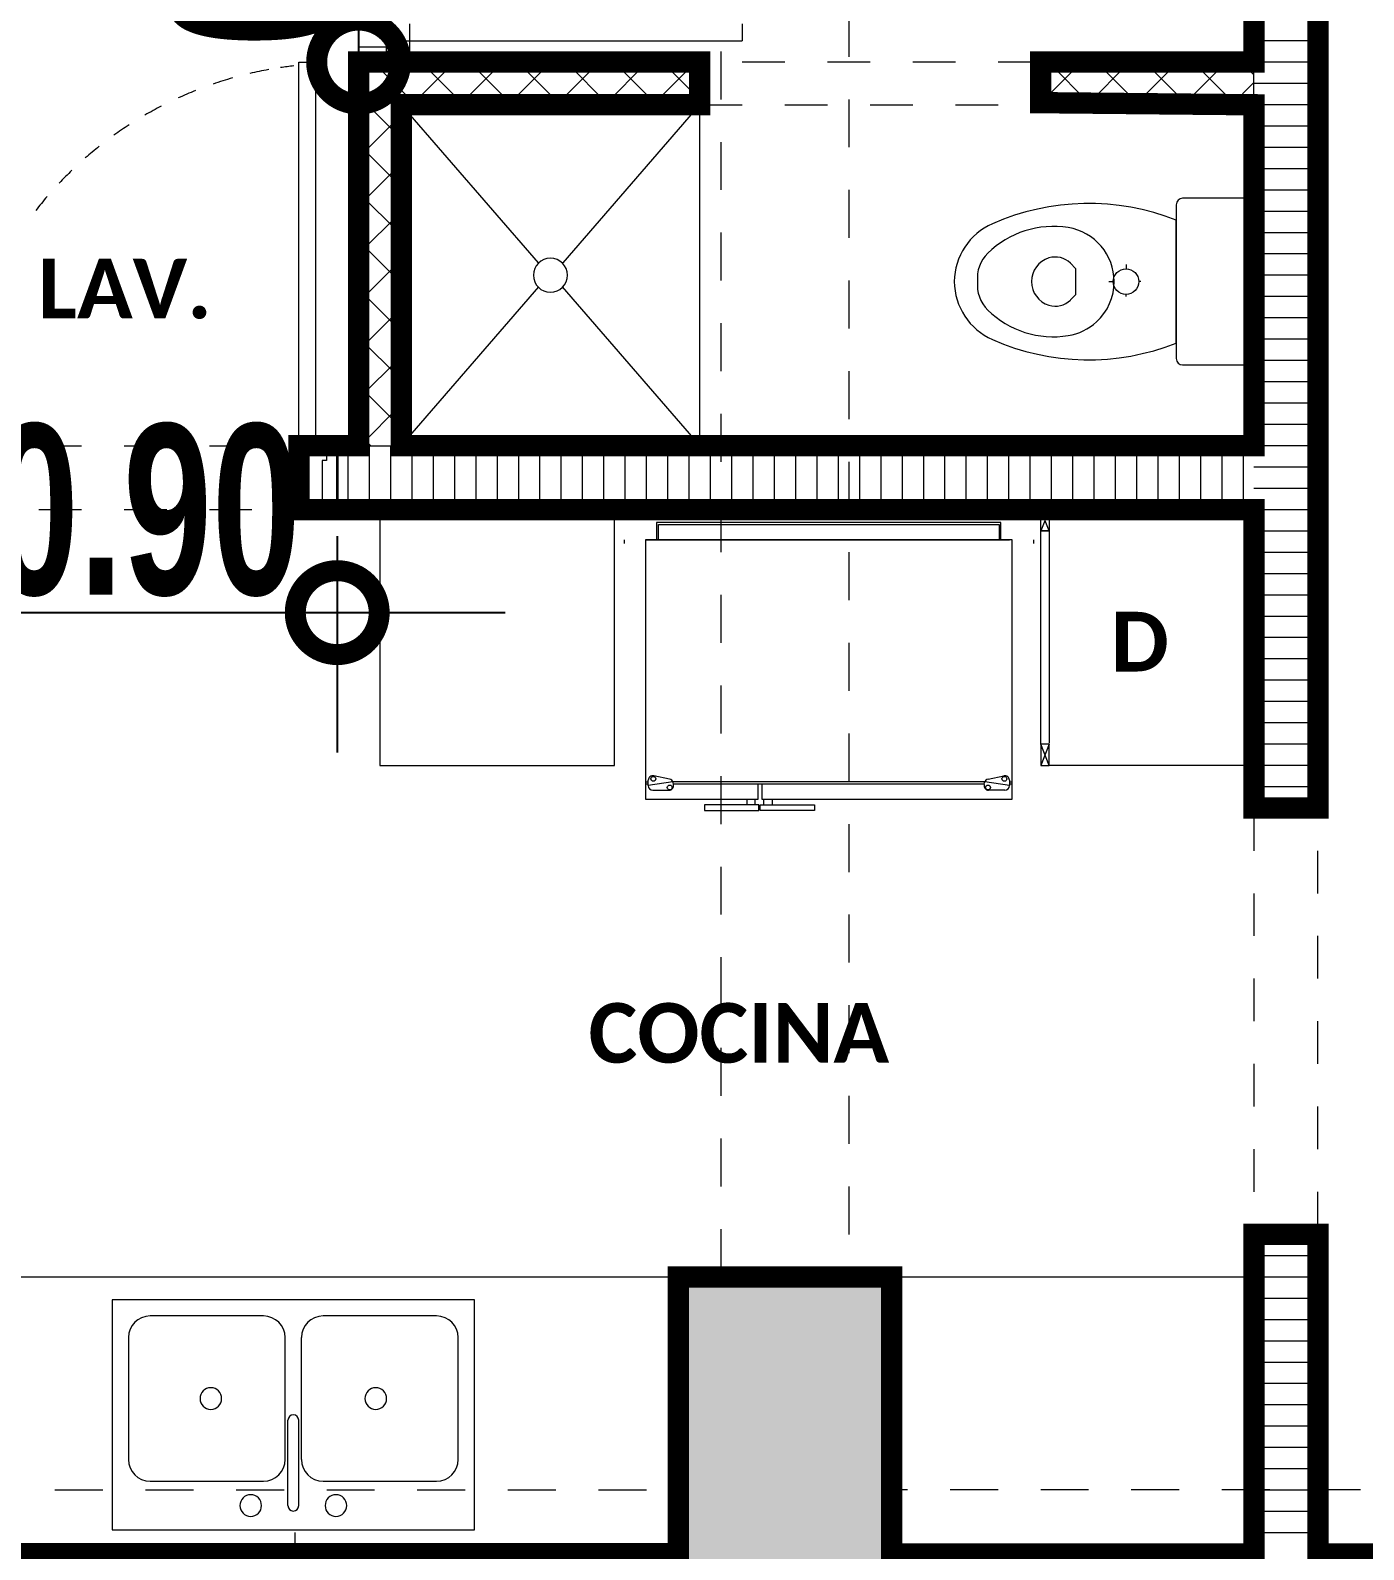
# Model space of a CAD drawing. Header units: metres. Extents: x -144 to 1000, y -717 to 29.
# Drawn here: x 460.745 to 463.872, y -567.859 to -564.296 of the extents above; entities that cross this region are included whole.
import ezdxf

# ---------------------------------------------------------------- set-up
doc = ezdxf.new("R2010")
doc.units = ezdxf.units.M
doc.linetypes.add('Basculante', pattern=[0.11625, 0.075, -0.04125])
doc.linetypes.add('basculante modificado', pattern=[0.18, 0.1125, -0.0675])
doc.layers.get('0').update_dxf_attribs({"color": 1})
doc.layers.get('Defpoints').update_dxf_attribs({"color": 1})
doc.layers.add('00-MEDICION', color=30, linetype='Continuous')
for name, color, linetype, lineweight in [('A-DETL', 1, 'Continuous', 9), ('A-DETL-GENF', 1, 'Continuous', 9), ('A-DETL-MEDM', 1, 'Continuous', 30), ('A-DOOR', 1, 'Continuous', 9), ('A-DOOR-FRAM', 1, 'Continuous', 9), ('A-FLOR', 2, 'Continuous', 9), ('A-GLAZ', 1, 'Continuous', 9), ('A-WALL', 4, 'Continuous', 9), ('G-ANNO-TEXT', 2, 'Continuous', 9), ('I-FURN', 2, 'Continuous', 9), ('P-SANR-FIXT', 1, 'Continuous', 9), ('S-COLS', 7, 'Continuous', 9)]:
    doc.layers.add(name, color=color, linetype=linetype, lineweight=lineweight)
doc.layers.add('A-WALL-PATT', color=7, linetype='Continuous', lineweight=35, true_color=0x9c9c9c)
doc.styles.add('Britannic Bold_B_1', font='', dxfattribs={"width": 0.7, "height": 0.4})
doc.styles.add('Calibri_B_1', font='calibrib.ttf', dxfattribs={"height": 0.135})
doc.styles.get('Britannic Bold_B_1').set_extended_font_data('Britannic Bold', bold=True)
doc.dimstyles.new('LINDEROS', dxfattribs={"dimscale": 0.3048, "dimtxt": 0.406749, "dimasz": 0.393701, "dimexe": 0.328084, "dimexo": 0.0625, "dimgap": 0.032808, "dimtad": 1, "dimrnd": 0.01, "dimzin": 0, "dimdsep": 46, "dimtxsty": 'Britannic Bold_B_1', "dimblk1": 'DOTSMALL', "dimblk2": 'DOTSMALL', "dimsah": 1, "dimcen": 0.09, "dimazin": 0, "dimtfac": 1, "dimtdec": 4, "dimtix": 1, "dimtmove": 0, "dimatfit": 3, "dimfxl": 1.64042, "dimfxlon": 1, "dimtvp": 1, "dimtolj": 1, "dimtzin": 0, "dimarcsym": 2})

# ---------------------------------------------------------------- blocks, each defined once
blk = doc.blocks.new('U')
at = {"layer": 'S-COLS', "true_color": 0x5c5c5c}
h = blk.add_hatch(color=251, dxfattribs=at)
h.paths.add_polyline_path([(476.8875, -506.46), (477.3875, -506.46), (477.3875, -505.56), (476.8875, -505.56), (476.8875, -506.4599)])
h.paths.add_polyline_path([(459.3418, -506.46), (459.5877, -506.46), (459.5877, -505.56), (459.0877, -505.56), (459.0877, -506.46)])
h.paths.add_polyline_path([(467.2877, -506.4599), (467.2877, -505.5599), (466.7877, -505.5599), (466.7877, -506.4599), (467.1113, -506.4599)])
h.paths.add_polyline_path([(476.9878, -498.7599), (477.3878, -498.7599), (477.3878, -498.06), (476.9878, -498.06), (476.9878, -498.4884)])
h.paths.add_polyline_path([(459.0877, -498.7599), (459.5877, -498.7599), (459.5877, -498.06), (459.0877, -498.06), (459.0877, -498.6957)])
h.paths.add_polyline_path([(473.5878, -498.7599), (473.5877, -495.6099), (473.0878, -495.61), (473.0878, -498.7599), (473.5877, -498.7599)])
h.paths.add_polyline_path([(462.9877, -498.7599), (464.9877, -498.7599), (464.9873, -498.26), (463.2875, -498.26), (463.2875, -496.11), (464.9878, -496.11), (464.9873, -495.61), (462.9875, -495.6101), (462.9875, -498.7599)])
h.paths.add_polyline_path([(467.2877, -498.7599), (467.2877, -497.8599), (466.7877, -497.8599), (466.7877, -498.7599), (467.1113, -498.7599)])
h.paths.add_polyline_path([(466.7878, -496.51), (467.2878, -496.51), (467.2878, -495.61), (466.7878, -495.61), (466.7878, -496.11)])
h.paths.add_polyline_path([(459.3625, -496.31), (459.5875, -496.31), (459.5875, -495.6089), (459.0875, -495.6089), (459.0875, -496.31), (459.3418, -496.31)])
h.paths.add_polyline_path([(477.1008, -496.31), (477.3878, -496.31), (477.3878, -495.6089), (476.9878, -495.6089), (476.9878, -496.31)])
h.paths.add_polyline_path([(466.7877, -487.61), (467.2877, -487.61), (467.2877, -486.71), (466.7877, -486.71), (466.7877, -487.3251)])
h.paths.add_polyline_path([(477.3877, -487.61), (477.3877, -486.7102), (476.8877, -486.7102), (476.8877, -487.61)])
h.paths.add_polyline_path([(459.8127, -487.01), (460.1877, -487.01), (460.1877, -486.51), (459.2877, -486.51), (459.2877, -487.01), (459.7127, -487.01)])
at = {"layer": 'A-DETL', "color": 7, "linetype": 'basculante modificado'}
for p, q in [((466.8877, -505.5599), (466.8877, -498.7599)), ((467.1877, -498.7599), (467.1877, -505.5599)), ((459.5877, -506.0589), (466.7877, -506.0589)), ((476.8875, -506.0589), (467.2877, -506.0589))]:
    blk.add_line(p, q, dxfattribs=at)
at = {"layer": 'A-DETL-GENF', "linetype": 'Basculante'}
for p, q in [((466.0377, -502.7099), (466.0377, -501.9099)), ((466.1377, -501.9099), (466.1377, -502.7099)), ((466.1377, -502.7099), (466.0377, -502.7099)), ((467.6375, -502.7099), (466.8375, -502.7099)), ((466.8375, -502.8099), (467.6375, -502.8099)), ((465.0875, -503.6099), (465.9875, -503.6099)), ((465.9875, -503.6099), (465.9875, -503.7599)), ((465.9875, -503.7599), (465.0875, -503.7599)), ((468.1377, -504.4599), (468.1377, -505.4599)), ((468.2877, -505.4599), (468.2877, -504.4599))]:
    blk.add_line(p, q, dxfattribs=at)
at = {"layer": 'A-DETL-MEDM'}
for p, q in [((466.8375, -502.7099), (466.8375, -502.8099)), ((467.6375, -502.8099), (467.6375, -502.7099)), ((468.2877, -504.4599), (468.1377, -504.4599)), ((468.1377, -505.4599), (468.2877, -505.4599))]:
    blk.add_line(p, q, dxfattribs=at)
at = {"layer": 'A-DOOR', "lineweight": 15}
for p, q in [((466.1577, -502.6949), (466.1577, -502.6199)), ((466.9377, -502.6199), (466.9377, -502.6599)), ((466.1477, -502.6599), (466.9377, -502.6599)), ((465.8975, -502.7099), (465.9375, -502.7099)), ((465.8975, -503.5899), (465.8975, -502.7099)), ((465.9375, -503.5999), (465.9375, -502.7099)), ((466.1477, -502.6949), (466.1577, -502.6949)), ((466.1477, -502.7099), (466.1477, -502.6949)), ((465.9725, -503.5899), (465.8975, -503.5899)), ((465.9725, -503.5999), (465.9725, -503.5899)), ((465.9875, -503.5999), (465.9725, -503.5999))]:
    blk.add_line(p, q, dxfattribs=at)
at = {"layer": 'A-DOOR'}
for p, q in [((466.1377, -502.7099), (466.0377, -502.7099)), ((465.9875, -503.6099), (465.9875, -503.7599))]:
    blk.add_line(p, q, dxfattribs=at)
for start, end in [(105.8316, 108.8857), (100.2582, 103.1511), (100.2582, 103.1511), (96.4594, 98.45), (111.7283, 114.5549), (117.366, 120.1622), (122.9441, 125.7122), (128.4672, 131.2097), (133.9406, 136.6605), (139.3702, 142.0705)]:
    blk.add_arc((465.986, -503.6079), 0.8947, start, end, dxfattribs=at)
at = {"layer": 'A-DOOR-FRAM'}
for p, q in [((466.0377, -502.6749), (466.0377, -502.7099)), ((466.1027, -502.6749), (466.0377, -502.6749)), ((466.1027, -502.6849), (466.1027, -502.6749)), ((466.1377, -502.6849), (466.1027, -502.6849)), ((466.1377, -502.7099), (466.1377, -502.6849)), ((465.9875, -503.6099), (465.9625, -503.6099)), ((465.9625, -503.6099), (465.9625, -503.6449)), ((465.9625, -503.6449), (465.9525, -503.6449)), ((465.9525, -503.6449), (465.9525, -503.7599)), ((465.9525, -503.7599), (465.9875, -503.7599))]:
    blk.add_line(p, q, dxfattribs=at)
at = {"layer": 'A-FLOR'}
for p, q in [((466.0877, -503.7599), (466.0877, -504.3599)), ((466.6377, -504.3599), (466.6377, -503.7599)), ((466.0877, -504.3599), (466.6377, -504.3599)), ((466.7877, -505.5599), (464.9877, -505.5599)), ((468.1377, -505.5599), (467.2877, -505.5599))]:
    blk.add_line(p, q, dxfattribs=at)
at = {"layer": 'A-GLAZ'}
blk.add_line((465.8877, -506.1589), (465.8877, -506.4089), dxfattribs=at)
at = {"layer": 'A-WALL', "lineweight": 35}
for p, q in [((468.1377, -500.4099), (468.1377, -502.7099)), ((468.2877, -504.4599), (468.2877, -500.4099)), ((466.0377, -502.7099), (466.0377, -503.6099)), ((466.8375, -502.7099), (466.0377, -502.7099)), ((468.1377, -502.7099), (467.6375, -502.7099)), ((466.1377, -503.6099), (466.1377, -502.8099)), ((466.1377, -502.8099), (466.8375, -502.8099)), ((467.6375, -502.8099), (468.1377, -502.8099)), ((468.1377, -502.8099), (468.1377, -503.6099)), ((466.0377, -503.6099), (465.9875, -503.6099)), ((465.9875, -503.6099), (465.9875, -503.7599)), ((468.1377, -503.6099), (466.1377, -503.6099)), ((465.9875, -503.7599), (468.1377, -503.7599)), ((468.1377, -503.7599), (468.1377, -504.4599)), ((468.1377, -505.4599), (468.1377, -506.21)), ((468.2877, -506.21), (468.2877, -505.4599))]:
    blk.add_line(p, q, dxfattribs=at)
at = {"layer": 'A-WALL'}
for p, q in [((468.1377, -502.8099), (468.1377, -502.7099)), ((466.0377, -503.6099), (466.1377, -503.6099))]:
    blk.add_line(p, q, dxfattribs=at)
at = {"layer": 'A-WALL-PATT', "color": 8, "lineweight": 5, "true_color": 0x727272}
for p, q in [((468.2877, -502.6601), (468.1377, -502.6601)), ((468.2877, -502.7101), (468.1377, -502.7101)), ((468.2877, -502.7601), (468.1377, -502.7601)), ((468.2877, -502.8101), (468.1377, -502.8101)), ((468.2877, -502.8601), (468.1377, -502.8601)), ((468.2877, -502.9101), (468.1377, -502.9101)), ((468.2877, -502.9601), (468.1377, -502.9601)), ((468.2877, -503.0101), (468.1377, -503.0101)), ((468.2877, -503.0601), (468.1377, -503.0601)), ((468.2877, -503.1101), (468.1377, -503.1101)), ((468.2877, -503.1601), (468.1377, -503.1601)), ((468.2877, -503.2101), (468.1377, -503.2101)), ((468.2877, -503.2601), (468.1377, -503.2601)), ((468.2877, -503.3101), (468.1377, -503.3101)), ((468.2877, -503.3601), (468.1377, -503.3601)), ((468.2877, -503.4101), (468.1377, -503.4101)), ((468.2877, -503.4601), (468.1377, -503.4601)), ((468.2877, -503.5101), (468.1377, -503.5101)), ((468.2877, -503.5601), (468.1377, -503.5601)), ((466.0123, -503.6099), (466.0123, -503.7599)), ((466.0623, -503.6099), (466.0623, -503.7599)), ((466.1123, -503.6099), (466.1123, -503.7599)), ((466.1623, -503.6099), (466.1623, -503.7599)), ((466.2123, -503.6099), (466.2123, -503.7599)), ((466.2623, -503.6099), (466.2623, -503.7599)), ((466.3123, -503.6099), (466.3123, -503.7599)), ((466.3623, -503.6099), (466.3623, -503.7599)), ((466.4123, -503.6099), (466.4123, -503.7599)), ((466.4623, -503.6099), (466.4623, -503.7599)), ((466.5123, -503.6099), (466.5123, -503.7599)), ((466.5623, -503.6099), (466.5623, -503.7599)), ((466.6123, -503.6099), (466.6123, -503.7599)), ((466.6623, -503.6099), (466.6623, -503.7599)), ((466.7123, -503.6099), (466.7123, -503.7599)), ((466.7623, -503.6099), (466.7623, -503.7599)), ((466.8123, -503.6099), (466.8123, -503.7599)), ((466.8623, -503.6099), (466.8623, -503.7599)), ((466.9123, -503.6099), (466.9123, -503.7599)), ((466.9623, -503.6099), (466.9623, -503.7599)), ((467.0123, -503.6099), (467.0123, -503.7599)), ((467.0623, -503.6099), (467.0623, -503.7599)), ((467.1123, -503.6099), (467.1123, -503.7599)), ((467.1623, -503.6099), (467.1623, -503.7599)), ((467.2123, -503.6099), (467.2123, -503.7599)), ((467.2623, -503.6099), (467.2623, -503.7599)), ((467.3123, -503.6099), (467.3123, -503.7599)), ((467.3623, -503.6099), (467.3623, -503.7599)), ((467.4123, -503.6099), (467.4123, -503.7599)), ((467.4623, -503.6099), (467.4623, -503.7599)), ((467.5123, -503.6099), (467.5123, -503.7599)), ((467.5623, -503.6099), (467.5623, -503.7599)), ((467.6123, -503.6099), (467.6123, -503.7599)), ((467.6623, -503.6099), (467.6623, -503.7599)), ((467.7123, -503.6099), (467.7123, -503.7599)), ((467.7623, -503.6099), (467.7623, -503.7599)), ((467.8123, -503.6099), (467.8123, -503.7599)), ((467.8623, -503.6099), (467.8623, -503.7599)), ((467.9123, -503.6099), (467.9123, -503.7599)), ((467.9623, -503.6099), (467.9623, -503.7599)), ((468.0123, -503.6099), (468.0123, -503.7599)), ((468.0623, -503.6099), (468.0623, -503.7599)), ((468.1123, -503.6099), (468.1123, -503.7599)), ((468.2877, -503.6101), (468.1377, -503.6101)), ((468.2877, -503.6601), (468.1377, -503.6601)), ((468.2877, -503.7101), (468.1377, -503.7101)), ((468.2877, -503.7601), (468.1377, -503.7601)), ((468.2877, -503.8101), (468.1377, -503.8101)), ((468.2877, -503.8601), (468.1377, -503.8601)), ((468.2877, -503.9101), (468.1377, -503.9101)), ((468.2877, -503.9601), (468.1377, -503.9601)), ((468.2877, -504.0101), (468.1377, -504.0101)), ((468.2877, -504.0601), (468.1377, -504.0601)), ((468.2877, -504.1101), (468.1377, -504.1101)), ((468.2877, -504.1601), (468.1377, -504.1601)), ((468.2877, -504.2101), (468.1377, -504.2101)), ((468.2877, -504.2601), (468.1377, -504.2601)), ((468.2877, -504.3101), (468.1377, -504.3101)), ((468.2877, -504.3601), (468.1377, -504.3601)), ((468.2877, -504.4101), (468.1377, -504.4101)), ((468.2877, -505.4601), (468.1377, -505.4601)), ((468.2877, -505.5101), (468.1377, -505.5101)), ((468.2877, -505.5601), (468.1377, -505.5601)), ((468.2877, -505.6101), (468.1377, -505.6101)), ((468.2877, -505.6601), (468.1377, -505.6601)), ((468.2877, -505.7101), (468.1377, -505.7101)), ((468.2877, -505.7601), (468.1377, -505.7601)), ((468.2877, -505.8101), (468.1377, -505.8101)), ((468.2877, -505.8601), (468.1377, -505.8601)), ((468.2877, -505.9101), (468.1377, -505.9101)), ((468.2877, -505.9601), (468.1377, -505.9601)), ((468.2877, -506.0101), (468.1377, -506.0101)), ((468.2877, -506.0601), (468.1377, -506.0601)), ((468.2877, -506.1101), (468.1377, -506.1101)), ((468.2877, -506.1601), (468.1377, -506.1601))]:
    blk.add_line(p, q, dxfattribs=at)
at = {"layer": 'A-WALL-PATT', "color": 8, "lineweight": 5, "true_color": 0x747474}
for p, q in [((466.1375, -502.7758), (466.0716, -502.7099)), ((466.1377, -502.7213), (466.1491, -502.7099)), ((466.1623, -502.8099), (466.2623, -502.7099)), ((466.2847, -502.8099), (466.1847, -502.7099)), ((466.2754, -502.8099), (466.3754, -502.7099)), ((466.3979, -502.8099), (466.2979, -502.7099)), ((466.3885, -502.8099), (466.4885, -502.7099)), ((466.511, -502.8099), (466.411, -502.7099)), ((466.5017, -502.8099), (466.6017, -502.7099)), ((466.6241, -502.8099), (466.5241, -502.7099)), ((466.6148, -502.8099), (466.7148, -502.7099)), ((466.7373, -502.8099), (466.6373, -502.7099)), ((466.728, -502.8099), (466.828, -502.7099)), ((466.8375, -502.797), (466.7504, -502.7099)), ((467.6375, -502.8055), (467.7331, -502.7099)), ((467.7555, -502.8099), (467.6555, -502.7099)), ((467.7462, -502.8099), (467.8462, -502.7099)), ((467.8686, -502.8099), (467.7686, -502.7099)), ((467.8593, -502.8099), (467.9593, -502.7099)), ((467.9818, -502.8099), (467.8818, -502.7099)), ((467.9725, -502.8099), (468.0725, -502.7099)), ((468.0949, -502.8099), (467.9949, -502.7099)), ((468.1377, -502.7396), (468.1081, -502.7099)), ((466.0377, -502.8213), (466.1375, -502.7215)), ((466.1716, -502.8099), (466.1377, -502.7761)), ((468.0856, -502.8099), (468.1377, -502.7578)), ((466.1375, -502.889), (466.0377, -502.7892)), ((467.6424, -502.8099), (467.6375, -502.805)), ((466.0377, -502.9345), (466.1375, -502.8346)), ((466.1376, -503.0022), (466.0377, -502.9023)), ((466.0377, -503.0476), (466.1376, -502.9478)), ((466.1376, -503.1153), (466.0377, -503.0155)), ((466.0377, -503.1607), (466.1376, -503.0609)), ((466.1376, -503.2285), (466.0377, -503.1286)), ((466.0377, -503.2739), (466.1376, -503.174)), ((466.1377, -503.3417), (466.0377, -503.2417)), ((466.0377, -503.387), (466.1376, -503.2871)), ((466.1377, -503.4548), (466.0377, -503.3549)), ((466.0377, -503.5001), (466.1377, -503.4002)), ((466.1377, -503.568), (466.0377, -503.468)), ((466.0411, -503.6099), (466.1377, -503.5133)), ((466.0665, -503.6099), (466.0377, -503.5811))]:
    blk.add_line(p, q, dxfattribs=at)
at = {"layer": 'I-FURN'}
for p, q in [((467.6577, -503.7599), (467.6377, -503.8099)), ((467.6577, -503.8099), (467.6377, -503.7599)), ((467.6377, -503.8099), (467.6377, -503.7599)), ((467.6377, -503.7599), (467.6577, -503.7599)), ((468.1227, -503.7599), (467.6577, -503.7599)), ((467.6577, -503.7599), (467.6577, -503.8099)), ((468.1377, -503.7599), (468.1227, -503.8099)), ((468.1377, -503.8099), (468.1227, -503.7599)), ((468.1377, -503.7599), (468.1227, -503.7599)), ((468.1227, -503.7599), (468.1227, -503.8099)), ((468.1377, -503.8099), (468.1377, -503.7599)), ((466.7364, -503.7898), (466.7364, -503.8306)), ((467.5444, -503.7898), (466.7364, -503.7898)), ((466.7414, -503.7946), (467.5399, -503.7946)), ((466.7414, -503.8306), (466.7414, -503.7946)), ((467.5399, -503.7946), (467.5399, -503.8306)), ((467.5444, -503.8306), (467.5444, -503.7898)), ((467.6377, -504.3099), (467.6377, -503.8099)), ((467.6377, -503.8099), (467.6577, -503.8099)), ((467.6577, -503.8099), (467.6377, -503.8099)), ((467.6577, -503.8076), (467.6577, -504.3076)), ((468.1377, -503.8099), (468.1227, -503.8099)), ((468.1227, -503.8099), (468.1227, -504.3099)), ((468.1227, -503.8099), (468.1377, -503.8099)), ((468.1377, -504.3099), (468.1377, -503.8099)), ((466.6604, -503.8306), (466.6604, -503.8394)), ((466.7104, -503.8306), (467.5644, -503.8306)), ((466.7104, -503.8306), (466.7104, -504.4389)), ((467.5704, -503.8306), (466.7104, -503.8306)), ((467.5704, -504.4389), (467.5704, -503.8306)), ((467.6204, -503.8306), (467.6204, -503.8394)), ((467.6577, -504.3099), (467.6377, -504.3099)), ((467.6577, -504.3099), (467.6377, -504.3599)), ((467.6577, -504.3599), (467.6377, -504.3099)), ((467.6377, -504.3099), (467.6377, -504.3599)), ((467.6577, -504.3099), (467.6377, -504.3099)), ((467.6577, -504.3599), (467.6577, -504.3099)), ((468.1227, -504.3099), (468.1377, -504.3099)), ((468.1377, -504.3099), (468.1227, -504.3599)), ((468.1377, -504.3599), (468.1227, -504.3099)), ((468.1227, -504.3599), (468.1227, -504.3099)), ((468.1227, -504.3099), (468.1377, -504.3099)), ((468.1377, -504.3099), (468.1377, -504.3599)), ((466.7668, -504.3918), (466.7301, -504.3842)), ((467.5144, -504.3918), (467.5511, -504.3842)), ((467.6377, -504.3599), (467.6577, -504.3599)), ((468.1227, -504.3599), (467.6577, -504.3599)), ((468.1377, -504.3599), (468.1227, -504.3599)), ((466.7104, -504.3981), (466.7171, -504.3981)), ((466.7104, -504.4029), (466.7171, -504.4029)), ((466.7171, -504.4071), (466.7171, -504.3947)), ((466.7746, -504.3981), (466.7171, -504.4071)), ((466.7279, -504.4179), (466.7658, -504.4179)), ((467.5067, -504.3981), (466.7746, -504.3981)), ((466.7763, -504.4045), (466.7752, -504.3998)), ((466.7759, -504.4029), (467.5054, -504.4029)), ((466.9752, -504.4389), (466.9752, -504.4029)), ((466.9835, -504.4029), (466.9835, -504.4389)), ((467.505, -504.4045), (467.5061, -504.3998)), ((467.5641, -504.4071), (467.5067, -504.3981)), ((467.5533, -504.4179), (467.5155, -504.4179)), ((467.5641, -504.3947), (467.5641, -504.4071)), ((467.5641, -504.3981), (467.5704, -504.3981)), ((467.5641, -504.4029), (467.5704, -504.4029)), ((466.7104, -504.4389), (466.9752, -504.4389)), ((466.8487, -504.4526), (466.8487, -504.4654)), ((466.9768, -504.4526), (466.8487, -504.4526)), ((466.9485, -504.4389), (466.9485, -504.4526)), ((466.9681, -504.4526), (466.9681, -504.4389)), ((466.9768, -504.4654), (466.9768, -504.4526)), ((466.9792, -504.4526), (467.1072, -504.4526)), ((466.9792, -504.4654), (466.9792, -504.4526)), ((466.9835, -504.4389), (467.5704, -504.4389)), ((466.9879, -504.4526), (466.9879, -504.4389)), ((467.0075, -504.4389), (467.0075, -504.4526)), ((467.1072, -504.4526), (467.1072, -504.4654)), ((466.8487, -504.4654), (466.9768, -504.4654)), ((467.1072, -504.4654), (466.9792, -504.4654))]:
    blk.add_line(p, q, dxfattribs=at)
for centre in [(466.7289, -504.3912), (467.5524, -504.3912), (466.7674, -504.4116), (467.5139, -504.4116)]:
    blk.add_circle(centre, 0.00571, dxfattribs=at)
for centre, start, end in [((466.7279, -504.3947), 78.2918, 180), ((467.5533, -504.3947), 0, 101.7082), ((466.7279, -504.4071), 180, 270), ((466.7658, -504.4071), 270, 13.6763), ((466.7647, -504.4023), 13.6763, 78.2918), ((467.5155, -504.4071), 166.3237, 270), ((467.5166, -504.4023), 101.7082, 166.3237), ((467.5533, -504.4071), 270, 0)]:
    blk.add_arc(centre, 0.0108, start, end, dxfattribs=at)
at = {"layer": 'P-SANR-FIXT'}
for p, q in [((466.1377, -502.8101), (466.4586, -503.181)), ((466.8375, -502.8099), (466.5165, -503.181)), ((466.8375, -502.8099), (466.8375, -503.6099)), ((468.1227, -503.0295), (467.9705, -503.0295)), ((467.9555, -503.0445), (467.9555, -503.2249)), ((467.9555, -503.3689), (467.9555, -503.0809)), ((467.7072, -503.1818), (467.7195, -503.1941)), ((467.7195, -503.1941), (467.7195, -503.2557)), ((467.8377, -503.1849), (467.8377, -503.1949)), ((466.4599, -503.2375), (466.1377, -503.6095)), ((466.5151, -503.2375), (466.8377, -503.6099)), ((467.7977, -503.2249), (467.8077, -503.2249)), ((467.8727, -503.2249), (467.8677, -503.2249)), ((467.9555, -503.2249), (467.9555, -503.4053)), ((467.7195, -503.2557), (467.7072, -503.268)), ((467.8377, -503.2599), (467.8377, -503.2549)), ((467.9705, -503.4203), (468.1227, -503.4203)), ((466.3095, -505.6132), (465.4595, -505.6132)), ((465.4595, -505.6132), (465.4595, -506.1532)), ((466.3095, -506.1532), (466.3095, -505.6132)), ((465.8146, -505.6513), (465.5484, -505.6513)), ((466.2206, -505.6513), (465.9543, -505.6513)), ((465.4976, -505.7021), (465.4976, -505.9881)), ((465.8654, -505.9881), (465.8654, -505.7021)), ((465.9035, -505.9881), (465.9035, -505.7021)), ((466.2714, -505.9881), (466.2714, -505.7021)), ((465.8718, -506.0961), (465.8718, -505.8959)), ((465.8972, -506.0961), (465.8972, -505.8959)), ((465.5484, -506.0389), (465.8146, -506.0389)), ((465.9543, -506.0389), (466.2206, -506.0389)), ((465.4595, -506.1532), (466.3095, -506.1532))]:
    blk.add_line(p, q, dxfattribs=at)
blk.add_circle((467.8377, -503.2249), 0.03, dxfattribs=at)
for centre, radius, start, end in [((467.9705, -503.0445), 0.015, 90, 180), ((468.1227, -503.0445), 0.015, 0, 90), ((467.7495, -503.6), 0.5584, 68.3591, 113.7969), ((467.5848, -503.2263), 0.15, 113.7969, 179.4689), ((467.6673, -503.3154), 0.2199, 80.9061, 134.3974), ((467.6818, -503.2249), 0.1282, 359.9985, 80.9061), ((466.4875, -503.2099), 0.04, 0, 180), ((467.5706, -503.2166), 0.0816, 134.3974, 185.8355), ((467.6742, -503.2249), 0.0581, 107.1865, 252.8171), ((467.6718, -503.2172), 0.05, 45, 107.1865), ((466.4875, -503.2099), 0.04, 180, 0), ((467.5848, -503.2235), 0.15, 180.5311, 246.2031), ((467.5706, -503.2332), 0.0816, 174.1645, 225.6026), ((467.6818, -503.2249), 0.1282, 312.4453, 0.0015), ((467.6718, -503.2327), 0.05, 252.8171, 315), ((467.6673, -503.1344), 0.2199, 225.6026, 279.0939), ((467.6818, -503.2249), 0.1282, 279.0939, 312.4453), ((467.7495, -502.8499), 0.5584, 246.2031, 291.6409), ((467.9705, -503.4053), 0.015, 180, 270), ((468.1227, -503.4053), 0.015, 270, 0), ((465.5484, -505.7021), 0.0508, 90, 180), ((465.8146, -505.7021), 0.0508, 0, 90), ((465.9543, -505.7021), 0.0508, 90, 180), ((466.2206, -505.7021), 0.0508, 0, 90), ((465.691, -505.8451), 0.0254, 0, 180), ((465.691, -505.8451), 0.0254, 180, 0), ((466.0779, -505.8451), 0.0254, 0, 180), ((466.0779, -505.8451), 0.0254, 180, 0), ((465.8845, -505.8959), 0.0127, 0, 180), ((465.5484, -505.9881), 0.0508, 180, 270), ((465.8146, -505.9881), 0.0508, 270, 0), ((465.9543, -505.9881), 0.0508, 180, 270), ((466.2206, -505.9881), 0.0508, 270, 0), ((465.7845, -506.0961), 0.0254, 0, 180), ((465.7845, -506.0961), 0.0254, 180, 0), ((465.8845, -506.0961), 0.0127, 180, 0), ((465.9845, -506.0961), 0.0254, 0, 180), ((465.9845, -506.0961), 0.0254, 180, 0)]:
    blk.add_arc(centre, radius, start, end, dxfattribs=at)
at = {"layer": 'S-COLS', "lineweight": 35}
for p, q in [((467.2877, -505.5599), (466.7877, -505.5599)), ((466.7877, -505.5599), (466.7877, -506.4599)), ((467.2877, -505.5599), (467.2877, -506.4599))]:
    blk.add_line(p, q, dxfattribs=at)
at = {"layer": 'G-ANNO-TEXT', "style": 'Calibri_B_1'}
for s, p in [('LAV.', (465.2857, -503.3114)), ('D', (467.8019, -504.1395)), ('COCINA', (466.577, -505.0573))]:
    blk.add_text(s, height=0.14, dxfattribs=at).set_placement(p)
blk = doc.blocks.new('_DotSmall')
at = {"color": 0, "linetype": 'ByBlock', "const_width": 0.5}
blk.add_lwpolyline([(-0.0625, 0, 1), (0.0625, 0, 1)], format="xyb", close=True, dxfattribs=at)
blk = doc.blocks.new('*D600')
at = {"layer": '00-MEDICION', "color": 0, "lineweight": -2, "transparency": 16777216}
for p, q in [((460.5648, -565.4824), (460.5648, -565.9894)), ((461.4648, -565.4824), (461.4648, -565.9894)), ((460.5648, -565.6614), (460.1711, -565.6614)), ((460.5648, -565.6614), (461.4648, -565.6614)), ((461.4648, -565.6614), (461.8585, -565.6614))]:
    blk.add_line(p, q, dxfattribs=at)
at = {"layer": 'Defpoints', "color": 0, "transparency": 16777216}
for p in [(460.5648, -565.4199), (461.4648, -565.4199), (461.4648, -565.6614)]:
    blk.add_point(p, dxfattribs=at)
at = {"layer": '00-MEDICION', "color": 0, "lineweight": -2, "transparency": 16777216, "xscale": 0.3937007874015748, "yscale": 0.3937007874015748, "zscale": 0.3937007874015748}
blk.add_blockref('_DotSmall', (460.5648, -565.6614), dxfattribs=at)
at = {"layer": '00-MEDICION', "color": 0, "lineweight": -2, "transparency": 16777216, "xscale": 0.3937007874015748, "yscale": 0.3937007874015748, "zscale": 0.3937007874015748, "rotation": 180}
blk.add_blockref('_DotSmall', (461.4648, -565.6614), dxfattribs=at)
at = {"layer": '00-MEDICION', "color": 0, "transparency": 16777216, "insert": (461.0148, -565.4219), "char_height": 0.4, "attachment_point": 5, "style": 'Britannic Bold_B_1'}
blk.add_mtext('\\A1;0.90', dxfattribs=at)
blk = doc.blocks.new('*D601')
at = {"layer": '00-MEDICION', "color": 0, "lineweight": -2, "transparency": 16777216}
for p, q in [((461.515, -563.5699), (461.515, -563.1762)), ((461.515, -563.5699), (461.8431, -563.5699)), ((461.515, -563.5699), (461.515, -564.3699)), ((461.515, -564.3699), (461.8431, -564.3699)), ((461.515, -564.3699), (461.515, -564.7636))]:
    blk.add_line(p, q, dxfattribs=at)
at = {"layer": 'Defpoints', "color": 0, "transparency": 16777216}
for p in [(461.515, -563.5699), (461.515, -564.3699), (461.515, -564.3699)]:
    blk.add_point(p, dxfattribs=at)
at = {"layer": '00-MEDICION', "color": 0, "lineweight": -2, "transparency": 16777216, "xscale": 0.3937007874015748, "yscale": 0.3937007874015748, "zscale": 0.3937007874015748}
for p, rotation in [((461.515, -563.5699), 270), ((461.515, -564.3699), 90)]:
    blk.add_blockref('_DotSmall', p, dxfattribs=dict(at, rotation=rotation))
at = {"layer": '00-MEDICION', "color": 0, "transparency": 16777216, "insert": (461.2755, -563.9699), "char_height": 0.4, "attachment_point": 5, "rotation": 90, "style": 'Britannic Bold_B_1'}
blk.add_mtext('\\A1;0.80', dxfattribs=at)

msp = doc.modelspace()

# ---------------------------------------------------------------- linework, layer by layer
at = {"layer": '00-MEDICION', "const_width": 0.05}
for points in [[(463.615, -562.0701), (463.615, -564.3699), (463.1148, -564.3699), (463.1148, -564.4651), (463.615, -564.4701), (463.615, -565.2699), (461.615, -565.2695), (461.615, -564.4699), (462.3148, -564.4699), (462.3148, -564.3699), (461.515, -564.3699), (461.515, -565.2699), (461.3748, -565.2699), (461.3748, -565.4199), (463.615, -565.4201), (463.615, -566.1199), (463.765, -566.1199), (463.765, -562.0701)], [(464.1649, -567.87), (463.765, -567.87), (463.765, -567.1201), (463.615, -567.1201), (463.6149, -567.87), (462.765, -567.87), (462.765, -567.2199), (462.265, -567.2199), (462.265, -567.8689), (459.865, -567.8689), (459.8648, -565.4199), (460.5396, -565.4199), (460.5396, -565.2699), (459.865, -565.2699), (459.8648, -563.4699)]]:
    msp.add_lwpolyline(points, dxfattribs=at)

# ---------------------------------------------------------------- block references
at = {"color": 3}
msp.add_blockref('U', (-4.5227, -61.66), dxfattribs=at)

# ---------------------------------------------------------------- dimensions: what is measured, and where the dimension line sits
at = {"layer": '00-MEDICION'}
for p1, p2, distance, picture, middle in [((461.515, -563.5699), (461.515, -564.3699), 0, '*D601', (461.2755, -563.9699)), ((460.5648, -565.4199), (461.4648, -565.4199), -0.2414, '*D600', (461.0148, -565.4219))]:
    dim = msp.add_aligned_dim(p1=p1, p2=p2, distance=distance, dimstyle='LINDEROS', override={"dimscale": 1, "dimpost": '<>'}, dxfattribs=at)
    dim.commit()
    dim.dimension.update_dxf_attribs({"geometry": picture, "text_midpoint": middle})

doc.saveas('drawing.dxf')
